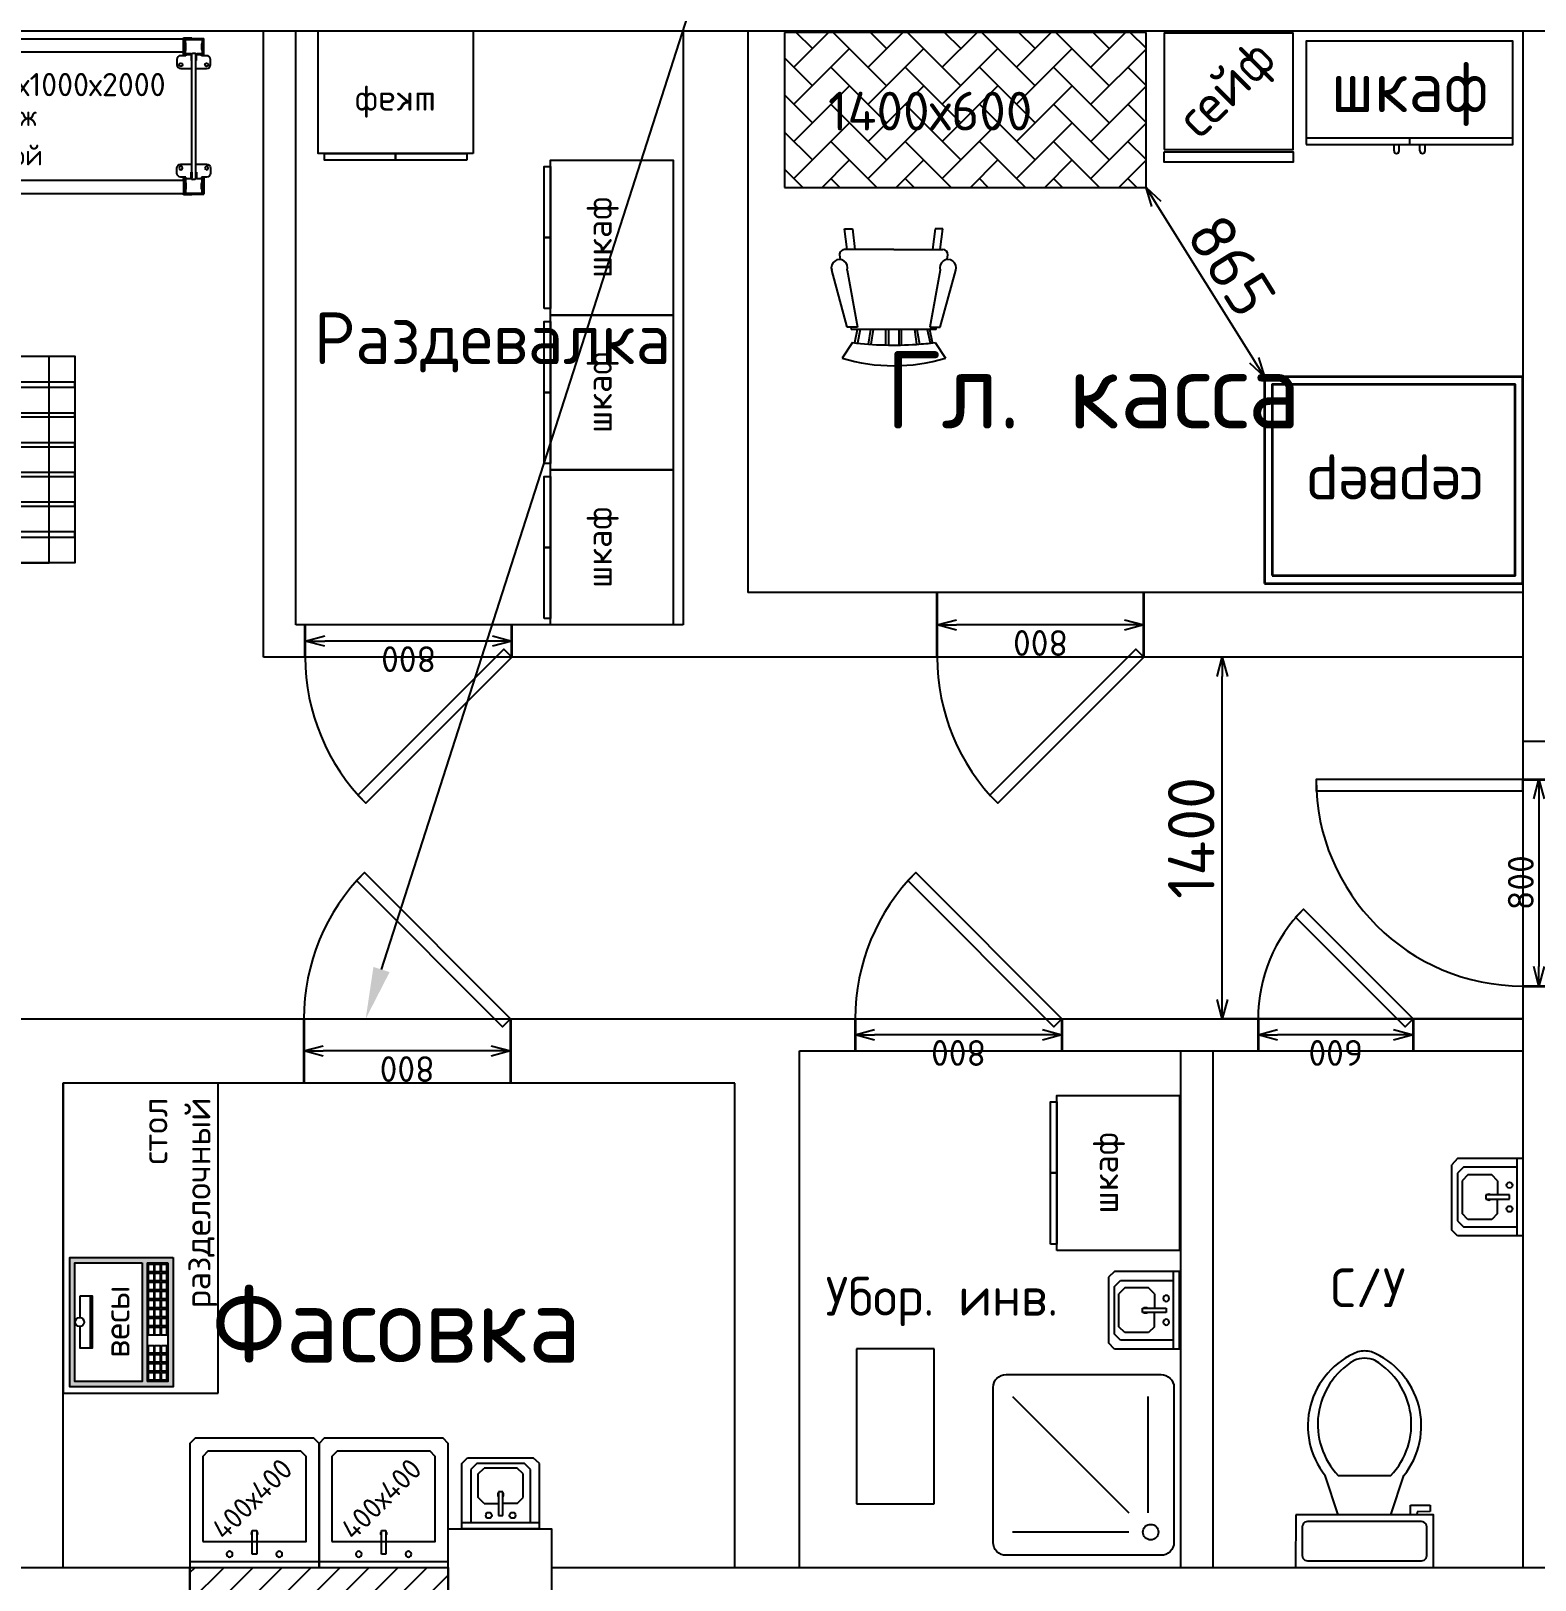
# Model space of a CAD drawing. Extents: x -150237 to 313168, y -187365 to 36962.
# Drawn here: x -38587 to -32764, y -150692 to -144693 of the extents above; entities that cross this region are included whole.
import ezdxf
from ezdxf import colors
from ezdxf.entities.mleader import LeaderData, LeaderLine
from ezdxf.enums import TextEntityAlignment as Align
from ezdxf.math import Vec2, Vec3

# ---------------------------------------------------------------- set-up
doc = ezdxf.new("R2010")
doc.units = 0
doc.header["$LTSCALE"] = 50
doc.header["$PDMODE"] = 34
doc.header["$PDSIZE"] = 20
doc.layers.get('0').update_dxf_attribs({"linetype": 'CONTINUOUS'})
doc.layers.get('Defpoints').update_dxf_attribs({"linetype": 'CONTINUOUS'})
for name, color, linetype in [('Colums', 25, 'CONTINUOUS'), ('Dim', 7, 'CONTINUOUS'), ('ST', 7, 'CONTINUOUS'), ('type', 7, 'CONTINUOUS'), ('Двери', 76, 'CONTINUOUS'), ('оборудование', 90, 'CONTINUOUS'), ('офисная мебель', 16, 'CONTINUOUS'), ('Сантехника', 7, 'CONTINUOUS'), ('товарные группы', 7, 'CONTINUOUS')]:
    doc.layers.add(name, color=color, linetype=linetype)
doc.layers.add('Видимый контур (ГОСТ)', color=7, linetype='CONTINUOUS', lineweight=50)
doc.layers.add('Стены', color=7, linetype='CONTINUOUS', lineweight=35)
doc.styles.get("Standard").update_dxf_attribs({"font": 'isocpeur.ttf'})
doc.dimstyles.get("Standard").update_dxf_attribs({"dimscale": 0, "dimtxt": 180, "dimasz": 75, "dimexe": 0, "dimexo": 0, "dimgap": 30, "dimtad": 1, "dimdec": 0, "dimdsep": 46, "dimtxsty": 'Standard', "dimblk1": 'OPEN30', "dimblk2": 'OPEN30', "dimsah": 1, "dimcen": 25, "dimadec": 0, "dimazin": 0, "dimtfac": 1, "dimtdec": 0, "dimtmove": 0, "dimatfit": 3, "dimldrblk": 'OPEN30', "dimfxl": 1, "dimtolj": 1, "dimtzin": 0, "dimarcsym": 0})

# ---------------------------------------------------------------- blocks, each defined once
blk = doc.blocks.new('М.м.')
at = {"layer": 'Сантехника', "color": 0}
for p, q in [((-252.1, 150), (-275, 128.3)), ((-275, 128.3), (-275, -125.5)), ((0, 150), (-252.1, 150)), ((-22.9, -150), (-22.9, 150)), ((0, -150), (0, 150)), ((-252.1, 92.3), (-229.2, 115.4)), ((-252.1, -92.3), (-252.1, 92.3)), ((-212, 86.5), (-234.9, 63.5)), ((-234.9, -63.5), (-234.9, 63.5)), ((-229.2, 115.4), (-22.9, 115.4)), ((-120.3, 86.5), (-212, 86.5)), ((-97.4, 63.5), (-120.3, 86.5)), ((-97.4, 63.5), (-97.4, 8.7)), ((-143.2, -8.7), (-143.2, 8.7)), ((-143.2, 8.7), (-51.6, 8.7)), ((-51.6, 8.7), (-51.6, -8.7)), ((-51.6, -8.7), (-143.2, -8.7)), ((-97.4, -63.5), (-97.4, -8.7)), ((-229.2, -115.4), (-252.1, -92.3)), ((-212, -86.5), (-234.9, -63.5)), ((-22.9, -115.4), (-229.2, -115.4)), ((-120.3, -86.5), (-212, -86.5)), ((-97.4, -63.5), (-120.3, -86.5)), ((-252.1, -150), (-275, -125.5)), ((0, -150), (-252.1, -150))]:
    blk.add_line(p, q, dxfattribs=at)
at = {"layer": 'Сантехника', "color": 0, "extrusion": (0, 0, -1)}
for centre, major_axis, start_param, end_param in [((-131.8, 0), (0, -11.3), 2.446855, 3.83633), ((-51.6, 46.1), (0, -11.5), 3.141593, 9.424778), ((-131.8, 0), (0, -11.3), -0.694738, 0.694738), ((-51.6, -46.1), (0, -11.5), 3.141593, 9.424778)]:
    blk.add_ellipse(centre, major_axis=major_axis, ratio=0.993205, start_param=start_param, end_param=end_param, dxfattribs=at)
blk = doc.blocks.new('*U16')
at = {"layer": 'Сантехника'}
for p, q in [((-9.54, 6.95), (-9.56, 9.95)), ((-9.56, 9.95), (-8.56, 9.95)), ((-9.54, 6.95), (-9.56, 9.95)), ((-9.56, 9.95), (-8.56, 9.95)), ((-9.54, 6.95), (-9.56, 9.95)), ((-9.56, 9.95), (-8.56, 9.95)), ((-8.56, 9.95), (-8.54, 7.95)), ((-8.56, 9.95), (-8.54, 7.95)), ((-8.56, 9.95), (-8.54, 7.95)), ((-8.54, 7.95), (-8.04, 7.95)), ((-8.54, 7.95), (-8.04, 7.95)), ((-8.54, 7.95), (-8.04, 7.95)), ((-8.02, 3.95), (-14.03, 5.92)), ((-8.04, 6.95), (-9.54, 6.95)), ((-8.04, 6.95), (-9.54, 6.95)), ((-8.04, 6.95), (-9.54, 6.95)), ((-13.98, -4.08), (-14.02, 3.92)), ((-7.98, -4.04), (-13.97, -6.08)), ((-7.98, -4.04), (-13.97, -6.08)), ((-7.98, -4.04), (-13.97, -6.08)), ((-5.95, -9.53), (-1.95, -9.51))]:
    blk.add_line(p, q, dxfattribs=at)
blk.add_lwpolyline([(-7.94, -10.54), (0.06, -10.5), (-0.06, 10.5), (-8.06, 10.45)], close=True, dxfattribs=at)
for points in [[(-2.05, 9.49), (-6.05, 9.47)], [(-7.05, 8.46), (-6.95, -8.54)], [(-0.95, -8.51), (-1.05, 8.49)]]:
    blk.add_lwpolyline(points, dxfattribs=at)
for centre, radius, start, end in [((-6.17, 8.59), 0.884, 82.1925, 188.4527), ((-1.92, 8.61), 0.884, 352.1925, 98.4527), ((-21.56, -3.64), 12.17, 51.7917, 158.2941), ((-21.79, -4.32), 11.33, 46.6903, 149.2694), ((-29, -0.16), 4, 165.1831, 195.4621), ((-27.88, -0.16), 4, 156.0544, 204.5908), ((-21.6, 3.4), 12.17, 202.351, 308.8533), ((-21.84, 4.08), 11.33, 211.3756, 313.9547), ((-6.08, -8.66), 0.884, 172.1925, 278.4527), ((-1.83, -8.64), 0.884, 262.1925, 8.4527)]:
    blk.add_arc(centre, radius, start, end, dxfattribs=at)
blk = doc.blocks.new('_OPEN30')
at = {"color": 0, "linetype": 'ByBlock'}
for p, q in [((-1, 0.268), (0, 0)), ((0, 0), (-1, -0.268)), ((0, 0), (-1, 0))]:
    blk.add_line(p, q, dxfattribs=at)
blk = doc.blocks.new('*D38')
at = {"layer": 'Defpoints', "color": 0, "transparency": 16777216}
for p in [(-800, -12.5), (-800, -62.5), (0, -62.5)]:
    blk.add_point(p, dxfattribs=at)
at = {"layer": 'Dim', "color": 0, "lineweight": -2, "transparency": 16777216}
for p, q in [((-800, -12.5), (-800, -62.5)), ((-75, -62.5), (-725, -62.5))]:
    blk.add_line(p, q, dxfattribs=at)
at = {"layer": 'Dim', "color": 0, "lineweight": -2, "transparency": 16777216, "xscale": 75, "yscale": 75, "zscale": 75, "rotation": 180}
blk.add_blockref('_OPEN30', (-800, -62.5), dxfattribs=at)
at = {"layer": 'Dim', "color": 0, "lineweight": -2, "transparency": 16777216, "xscale": 75, "yscale": 75, "zscale": 75}
blk.add_blockref('_OPEN30', (0, -62.5), dxfattribs=at)
at = {"layer": 'Dim', "color": 0, "transparency": 16777216, "insert": (-400, 7.5), "char_height": 100, "attachment_point": 5}
blk.add_mtext('\\A1;800', dxfattribs=at)
blk = doc.blocks.new('*U86')
at = {"layer": 'Сантехника'}
for p, q in [((-610, -525), (-610, -75)), ((-85, -75), (-535, -525)), ((-535, -600), (-85, -600))]:
    blk.add_line(p, q, dxfattribs=at)
blk.add_lwpolyline([(-700, -50, -0.414214), (-650, 0), (-50, 0, -0.414214), (0, -50), (0, -650, -0.414214), (-50, -700), (-650, -700, -0.414214), (-700, -650)], format="xyb", close=True, dxfattribs=at)
blk.add_circle((-610, -610), 30, dxfattribs=at)
blk = doc.blocks.new('*U55')
at = {"layer": 'оборудование', "color": 6}
blk.add_lwpolyline([(0, -475), (-600, -475), (-600, 0), (0, 0), (0, -475)], dxfattribs=at)
for points in [[(-300, -500), (-575, -500), (-575, -475), (-300, -475)], [(-25, -500), (-300, -500), (-300, -475), (-25, -475)]]:
    blk.add_lwpolyline(points, close=True, dxfattribs=at)
at = {"layer": 'оборудование', "color": 7, "insert": (-300, -275), "char_height": 100, "width": 395.074, "attachment_point": 5, "rotation": 180}
blk.add_mtext('шкаф', dxfattribs=at)
blk = doc.blocks.new('*U25')
at = {"layer": 'оборудование'}
h = blk.add_hatch(color=101, dxfattribs=at)
h.set_gradient(color1=(143, 255, 171), color2=(138, 255, 167), tint=1)
h.paths.add_polyline_path([(20, 280), (480, 280), (480, 20), (20, 20)], flags=16)
h.paths.add_polyline_path([(0, 400), (500, 400), (500, 0), (0, 0)])
h.paths.add_polyline_path([(20, 300), (480, 300), (480, 380), (20, 380)], flags=16)
at = {"layer": 'оборудование', "color": 7}
for p, q in [((20, 300), (480, 300)), ((150, 83.5), (350, 83.5)), ((150, 78.5), (350, 78.5))]:
    blk.add_line(p, q, dxfattribs=at)
for points in [[(0, 400), (500, 400), (500, 0), (0, 0), (0, 400)], [(20, 380), (480, 380), (480, 300)], [(20, 300), (20, 380)], [(25, 355), (25, 375), (55, 375), (55, 355), (25, 355)], [(60, 355), (60, 375), (90, 375), (90, 355), (60, 355)], [(95, 355), (95, 375), (125, 375), (125, 355), (95, 355)], [(130, 355), (130, 375), (160, 375), (160, 355), (130, 355)], [(165, 355), (165, 375), (195, 375), (195, 355), (165, 355)], [(200, 355), (200, 375), (230, 375), (230, 355), (200, 355)], [(235, 355), (235, 375), (265, 375), (265, 355), (235, 355)], [(270, 355), (270, 375), (300, 375), (300, 355), (270, 355)], [(340, 355), (340, 375), (370, 375), (370, 355), (340, 355)], [(375, 355), (375, 375), (405, 375), (405, 355), (375, 355)], [(410, 355), (410, 375), (440, 375), (440, 355), (410, 355)], [(445, 355), (445, 375), (475, 375), (475, 355), (445, 355)], [(25, 330), (25, 350), (55, 350), (55, 330), (25, 330)], [(25, 305), (25, 325), (55, 325), (55, 305), (25, 305)], [(60, 330), (60, 350), (90, 350), (90, 330), (60, 330)], [(60, 305), (60, 325), (90, 325), (90, 305), (60, 305)], [(95, 330), (95, 350), (125, 350), (125, 330), (95, 330)], [(95, 305), (95, 325), (125, 325), (125, 305), (95, 305)], [(130, 330), (130, 350), (160, 350), (160, 330), (130, 330)], [(130, 305), (130, 325), (160, 325), (160, 305), (130, 305)], [(165, 330), (165, 350), (195, 350), (195, 330), (165, 330)], [(165, 305), (165, 325), (195, 325), (195, 305), (165, 305)], [(200, 330), (200, 350), (230, 350), (230, 330), (200, 330)], [(200, 305), (200, 325), (230, 325), (230, 305), (200, 305)], [(235, 330), (235, 350), (265, 350), (265, 330), (235, 330)], [(235, 305), (235, 325), (265, 325), (265, 305), (235, 305)], [(270, 330), (270, 350), (300, 350), (300, 330), (270, 330)], [(270, 305), (270, 325), (300, 325), (300, 305), (270, 305)], [(340, 330), (340, 350), (370, 350), (370, 330), (340, 330)], [(340, 305), (340, 325), (370, 325), (370, 305), (340, 305)], [(375, 330), (375, 350), (405, 350), (405, 330), (375, 330)], [(375, 305), (375, 325), (405, 325), (405, 305), (375, 305)], [(410, 330), (410, 350), (440, 350), (440, 330), (410, 330)], [(410, 305), (410, 325), (440, 325), (440, 305), (410, 305)], [(445, 330), (445, 350), (475, 350), (475, 330), (445, 330)], [(445, 305), (445, 325), (475, 325), (475, 305), (445, 305)], [(267.5, 38.5), (350, 38.5), (350, 88.5), (150, 88.5), (150, 38.5)], [(150, 38.5), (232.5, 38.5)]]:
    blk.add_lwpolyline(points, dxfattribs=at)
at = {"layer": 'оборудование'}
blk.add_lwpolyline([(20, 280), (480, 280), (480, 20), (20, 20)], close=True, dxfattribs=at)
at = {"layer": 'оборудование', "color": 7}
blk.add_lwpolyline([(20, 280), (480, 280), (480, 20), (20, 20)], close=True, dxfattribs=at)
blk.add_circle((250, 38.5), 17.5, dxfattribs=at)
at = {"layer": 'type', "insert": (248.1, 181.3), "char_height": 100, "width": 395.074, "attachment_point": 5, "rotation": 180}
blk.add_mtext('весы', dxfattribs=at)
blk = doc.blocks.new('*U26')
at = {"layer": 'оборудование', "color": 6}
blk.add_lwpolyline([(600, 0), (600, 1200), (0, 1200), (0, 0), (600, 0)], dxfattribs=at)
at = {"layer": 'Стены', "rotation": 270}
blk.add_blockref('*U25', (25, 525), dxfattribs=at)
at = {"layer": 'оборудование', "color": 7, "insert": (450, 1144.7), "char_height": 100, "width": 1189.333, "attachment_point": 6, "rotation": 90}
blk.add_mtext('стол\\Pразделочный', dxfattribs=at)
blk = doc.blocks.new('*U88')
for points in [[(0, 0), (500, 0), (500, 480), (480, 500), (20, 500), (0, 480)], [(50, 100), (450, 100), (450, 430), (430, 450), (70, 450), (50, 430)]]:
    blk.add_lwpolyline(points, close=True)
at = {"layer": 'Сантехника', "color": 0}
for p, q in [((428.3, 500), (74.5, 500)), ((241.3, 143.2), (258.7, 143.2)), ((241.3, 51.6), (241.3, 143.2)), ((258.7, 143.2), (258.7, 51.6)), ((0, 22.9), (500, 22.9)), ((50, 0), (450, 0)), ((258.7, 51.6), (241.3, 51.6))]:
    blk.add_line(p, q, dxfattribs=at)
at = {"layer": 'Сантехника', "color": 0, "extrusion": (0, 0, -1)}
for centre, major_axis, start_param, end_param in [((250, 131.8), (11.3, 0), 2.446855, 3.83633), ((250, 131.8), (11.3, 0), -0.694738, 0.694738), ((153.9, 51.6), (-11.5, 0), 3.141593, 9.424778), ((346.1, 51.6), (-11.5, 0), 3.141593, 9.424778)]:
    blk.add_ellipse(centre, major_axis=major_axis, ratio=0.993205, start_param=start_param, end_param=end_param, dxfattribs=at)
at = {"layer": 'оборудование', "color": 7, "insert": (240.4, 265.4), "char_height": 80, "width": 559.471, "attachment_point": 5, "rotation": 45}
blk.add_mtext('400х400', dxfattribs=at)
blk = doc.blocks.new('*U89')
for points in [[(0, 0), (500, 0), (500, 480), (480, 500), (20, 500), (0, 480)], [(50, 100), (450, 100), (450, 430), (430, 450), (70, 450), (50, 430)]]:
    blk.add_lwpolyline(points, close=True)
at = {"layer": 'Сантехника', "color": 0}
for p, q in [((428.3, 500), (74.5, 500)), ((241.3, 143.2), (258.7, 143.2)), ((241.3, 51.6), (241.3, 143.2)), ((258.7, 143.2), (258.7, 51.6)), ((0, 22.9), (500, 22.9)), ((50, 0), (450, 0)), ((258.7, 51.6), (241.3, 51.6))]:
    blk.add_line(p, q, dxfattribs=at)
at = {"layer": 'Сантехника', "color": 0, "extrusion": (0, 0, -1)}
for centre, major_axis, start_param, end_param in [((250, 131.8), (11.3, 0), 2.446855, 3.83633), ((250, 131.8), (11.3, 0), -0.694738, 0.694738), ((153.9, 51.6), (-11.5, 0), 3.141593, 9.424778), ((346.1, 51.6), (-11.5, 0), 3.141593, 9.424778)]:
    blk.add_ellipse(centre, major_axis=major_axis, ratio=0.993205, start_param=start_param, end_param=end_param, dxfattribs=at)
at = {"layer": 'оборудование', "color": 7, "insert": (240.4, 265.4), "char_height": 80, "width": 559.471, "attachment_point": 5, "rotation": 45}
blk.add_mtext('400х400', dxfattribs=at)
blk = doc.blocks.new('*U36')
at = {"layer": 'оборудование', "color": 7}
for points in [[(450, 0), (450, 500), (0, 500), (0, 0)], [(460, 0), (460, 500), (500, 500), (500, 0)]]:
    blk.add_lwpolyline(points, close=True, dxfattribs=at)
at = {"layer": 'type', "width": 0.96875}
blk.add_text('сейф', height=150, rotation=135, dxfattribs=at).set_placement((225, 250), align=Align.MIDDLE)
blk = doc.blocks.new('*U91')
at = {"layer": 'Стены', "color": 6}
for points in [[(1000, 800), (0, 800), (0, 0), (1000, 0)], [(970, 770), (30, 770), (30, 30), (970, 30)]]:
    blk.add_lwpolyline(points, close=True, dxfattribs=at)
at = {"layer": 'товарные группы', "width": 0.96875}
blk.add_text('сервер', height=180, dxfattribs=at).set_placement((494.1, 348.4), align=Align.CENTER)
blk = doc.blocks.new('Chair - Rocking')
at = {"linetype": 'Continuous'}
for p, q in [((-8, -4.5), (-10, -1.5)), ((8, -4.5), (10, -1.5)), ((-7.5, -4.5), (-7, -7)), ((-6.5, -7), (-7.02225, -4.43)), ((-4.5, -7), (-4.96674, -4.19951)), ((-4, -7), (-4.40532, -4.16272)), ((-1.5, -4.05012), (-1.5, -7)), ((-1, -7), (-1, -4.05012)), ((1, -7), (1, -4.04655)), ((1.5, -4.05012), (1.5, -7)), ((4, -7), (4.40187, -4.18694)), ((4.5, -7), (4.96761, -4.19437)), ((6.5, -7), (7, -4.4057)), ((7.5, -4.5), (7, -7)), ((-9, -7.5), (-12, -18.49999)), ((-7, -7.5), (-9, -7.5)), ((-9, -18.49999), (-7, -7.5)), ((-8.23428, -6.99939), (-8.3093, -7.47958)), ((-8.23041, -7), (8.23915, -7)), ((7, -7.5), (9, -7.5)), ((9, -18.49999), (7, -7.5)), ((8.31071, -7.48854), (8.23449, -7.00073)), ((9, -7.5), (12, -18.49999)), ((-10.36644, -20.64523), (-10.5, -21.49999)), ((10.5, -21.49999), (10.3575, -20.58798)), ((-9, -22.49999), (-9.5, -26.49999)), ((0, -22.49999), (-9.5, -22.49999)), ((-8, -26.49999), (-7.5, -22.49999)), ((0, -22.49999), (9.5, -22.49999)), ((8, -26.49999), (7.5, -22.49999)), ((9, -22.49999), (9.5, -26.49999)), ((-9.5, -26.49999), (-8, -26.49999)), ((9.5, -26.49999), (8, -26.49999))]:
    blk.add_line(p, q, dxfattribs=at)
for centre, radius, start, end in [((0, -34.08333), 34.08333, 72.93847, 107.0615), ((0, -68.25004), 64.25, 93.92211, 97.15267), ((0, -68.25004), 64.25, 82.84733, 93.92211), ((-10.5, -18.99999), 1.58114, 161.5651, 18.43495), ((10.5, -18.99999), 1.58114, 161.5651, 18.43495), ((-9.5, -21.49999), 1, 180, 270), ((9.5, -21.49999), 1, 270, 0)]:
    blk.add_arc(centre, radius, start, end, dxfattribs=at)
blk = doc.blocks.new('*U57')
at = {"layer": 'офисная мебель'}
h = blk.add_hatch(dxfattribs=at)
h.set_pattern_fill('AR-HBONE', color=256, angle=90, style=0)
h.paths.add_polyline_path([(0, 0), (600, 0), (600, 1400), (0, 1400)])
h.paths.add_polyline_path([(192.1, 131.2), (192.1, 1001.2), (417.1, 1001.2), (417.1, 131.2)], flags=24)
for p, q in [((600, 1400), (0, 1400)), ((0, 1400), (0, 0)), ((600, 0), (600, 1400)), ((0, 0), (600, 0))]:
    blk.add_line(p, q, dxfattribs=at)
at = {"layer": 'офисная мебель', "xscale": 20, "yscale": 20, "zscale": 20, "rotation": 270}
blk.add_blockref('Chair - Rocking', (1290.8, 423.2), dxfattribs=at)
at = {"layer": 'type', "insert": (229.6, 168.7), "char_height": 150, "width": 611.999, "attachment_point": 1, "rotation": 90}
blk.add_mtext('1400х600', dxfattribs=at)
blk = doc.blocks.new('Шкаф офисный')
at = {"layer": 'офисная мебель'}
for p, q in [((0, -375), (800, -375)), ((340, -425), (340, -400)), ((360, -425), (360, -400)), ((400, -375), (400, -400)), ((440, -425), (440, -400)), ((460, -425), (460, -400))]:
    blk.add_line(p, q, dxfattribs=at)
blk.add_lwpolyline([(0, -400), (800, -400), (800, 0), (0, 0)], close=True, dxfattribs=at)
for centre in [(350, -425), (450, -425)]:
    blk.add_arc(centre, 10, 180, 0, dxfattribs=at)
at = {"layer": 'type', "width": 0.96875}
blk.add_text('шкаф', height=200, dxfattribs=at).set_placement((400, -275), align=Align.CENTER)
blk = doc.blocks.new('*D400')
at = {"color": 0, "lineweight": -2, "transparency": 16777216}
blk.add_line((-34230.2, -145362.5), (-33851.4, -145968.9), dxfattribs=at)
at = {"layer": 'Defpoints', "color": 0, "transparency": 16777216}
for p in [(-34269.9, -145298.9), (-33811.6, -146032.5), (-33811.6, -146032.5)]:
    blk.add_point(p, dxfattribs=at)
at = {"color": 0, "lineweight": -2, "transparency": 16777216, "xscale": 75, "yscale": 75, "zscale": 75}
for p, rotation in [((-34269.9, -145298.9), 121.9912125926089), ((-33811.6, -146032.5), 301.9912125926089)]:
    blk.add_blockref('_OPEN30', p, dxfattribs=dict(at, rotation=rotation))
at = {"color": 0, "transparency": 16777216, "insert": (-33939, -145602.1), "char_height": 180, "attachment_point": 5, "rotation": 301.99121}
blk.add_mtext('\\A1;865', dxfattribs=at)
blk = doc.blocks.new('*D401')
at = {"color": 0, "lineweight": -2, "transparency": 16777216}
for p, q in [((-32811.6, -147118.2), (-33975, -147118.2)), ((-33975, -148443.2), (-33975, -147193.2)), ((-32811.6, -148518.2), (-33975, -148518.2))]:
    blk.add_line(p, q, dxfattribs=at)
at = {"layer": 'Defpoints', "color": 0, "transparency": 16777216}
for p in [(-33975, -147118.2), (-32811.6, -147118.2), (-32811.6, -148518.2)]:
    blk.add_point(p, dxfattribs=at)
at = {"color": 0, "lineweight": -2, "transparency": 16777216, "xscale": 75, "yscale": 75, "zscale": 75}
for p, rotation in [((-33975, -147118.2), 90), ((-33975, -148518.2), 270)]:
    blk.add_blockref('_OPEN30', p, dxfattribs=dict(at, rotation=rotation))
at = {"color": 0, "transparency": 16777216, "insert": (-34095, -147818.2), "char_height": 180, "attachment_point": 5, "rotation": 90}
blk.add_mtext('\\A1;1400', dxfattribs=at)
blk = doc.blocks.new('*U54')
at = {"layer": 'оборудование', "color": 6}
blk.add_lwpolyline([(475, 0), (475, -600), (0, -600), (0, 0), (475, 0)], dxfattribs=at)
for points in [[(500, -25), (500, -300), (475, -300), (475, -25)], [(500, -300), (500, -575), (475, -575), (475, -300)]]:
    blk.add_lwpolyline(points, close=True, dxfattribs=at)
at = {"layer": 'оборудование', "color": 7, "insert": (275, -300), "char_height": 100, "width": 395.074, "attachment_point": 5, "rotation": 270}
blk.add_mtext('шкаф', dxfattribs=at)
blk = doc.blocks.new('*U56')
at = {"layer": 'оборудование', "color": 6}
blk.add_lwpolyline([(-475, 0), (-475, 600), (0, 600), (0, 0), (-475, 0)], dxfattribs=at)
for points in [[(-500, 300), (-500, 575), (-475, 575), (-475, 300)], [(-500, 25), (-500, 300), (-475, 300), (-475, 25)]]:
    blk.add_lwpolyline(points, close=True, dxfattribs=at)
at = {"layer": 'оборудование', "color": 7, "insert": (-275, 300), "char_height": 100, "width": 395.074, "attachment_point": 5, "rotation": 90}
blk.add_mtext('шкаф', dxfattribs=at)
blk = doc.blocks.new('Стойка 70 + подпятник (вид сверху)')
at = {"layer": 'Видимый контур (ГОСТ)', "color": 5, "lineweight": -3}
for p, q in [((-39, 1), (39, 1)), ((-39, -61), (-39, 1)), ((-36, -61), (-36, 1)), ((30, 0), (-30, 0)), ((36, -61), (36, 1)), ((39, -61), (39, 1)), ((-35, -5), (-35, -14.9)), ((-35, -45.1), (-35, -55)), ((-33, -20), (-33, -40)), ((-32.5, -14.9), (-32.5, -5)), ((-32.5, -55), (-32.5, -45.1)), ((-30.5, -40), (-30.5, -20)), ((-30, -2.5), (30, -2.5)), ((-13, -57.5), (-30, -57.5)), ((-8, -58.4), (-8, -58.9)), ((5, -56), (-5, -56)), ((30, -57.5), (13, -57.5)), ((30.5, -20), (30.5, -40)), ((32.5, -5), (32.5, -14.9)), ((32.5, -45.1), (32.5, -55)), ((33, -40), (33, -20)), ((35, -14.9), (35, -5)), ((35, -55), (35, -45.1)), ((-65, -80), (-65, -100)), ((-30.5, -65), (-50, -65)), ((-50, -115), (-8, -115)), ((-30.5, -61), (-39, -61)), ((-30.5, -61), (-30.5, -65)), ((-30, -60), (-13, -60)), ((-10.5, -62.5), (-10.5, -83.5)), ((-10.5, -83.5), (-8, -83.5)), ((-8, -83.5), (-8, -62.5)), ((8, -62.5), (8, -83.5)), ((8, -83.5), (10.5, -83.5)), ((8, -115), (50, -115)), ((10.5, -83.5), (10.5, -62.5)), ((13, -60), (30, -60)), ((39, -61), (30.5, -61)), ((30.5, -65), (30.5, -61)), ((50, -65), (30.5, -65)), ((65, -100), (65, -80))]:
    blk.add_line(p, q, dxfattribs=at)
for centre in [(-50, -100), (50, -100)]:
    blk.add_circle(centre, 6.5, dxfattribs=at)
for centre, radius, start, end in [((-30, -5), 5, 90, 180), ((30, -5), 5, 0, 90), ((-30, -14.9), 5, 180, 222.83343), ((-30, -45.1), 5, 137.16657, 180), ((-30, -55), 5, 180, 270), ((-35.5, -20), 2.5, 0, 42.83343), ((-35.5, -40), 2.5, 317.16657, 0), ((-30, -5), 2.5, 90, 180), ((-30, -14.9), 2.5, 180, 222.83343), ((-30, -45.1), 2.5, 137.16657, 180), ((-30, -55), 2.5, 180, 270), ((-35.5, -20), 5, 0, 42.83343), ((-35.5, -40), 5, 317.16657, 0), ((-13, -62.5), 5, 0, 90), ((13, -62.5), 5, 90, 180), ((30, -5), 2.5, 0, 90), ((30, -55), 2.5, 270, 0), ((30, -55), 5, 270, 0), ((35.5, -20), 5, 137.16657, 180), ((35.5, -40), 5, 180, 222.83343), ((30, -14.9), 2.5, 317.16657, 0), ((30, -45.1), 2.5, 0, 42.83343), ((35.5, -20), 2.5, 137.16657, 180), ((35.5, -40), 2.5, 180, 222.83343), ((30, -14.9), 5, 317.16657, 0), ((30, -45.1), 5, 0, 42.83343), ((-50, -80), 15, 90, 180), ((-50, -100), 15, 180, 270), ((-13, -62.5), 2.5, 0, 90), ((13, -62.5), 2.5, 90, 180), ((50, -80), 15, 0, 90), ((50, -100), 15, 270, 0)]:
    blk.add_arc(centre, radius, start, end, dxfattribs=at)
at = {"layer": 'Видимый контур (ГОСТ)', "color": 5, "lineweight": -3, "extrusion": (0, 0, -1)}
blk.add_ellipse((-5, -58.4), major_axis=(3, 0), ratio=0.79499, start_param=3.141593, end_param=4.712389, dxfattribs=at)
at = {"layer": 'Видимый контур (ГОСТ)', "color": 5, "lineweight": -3}
blk.add_ellipse((5, -58.4), major_axis=(-3, 0), ratio=0.79499, start_param=3.141593, end_param=4.712389, dxfattribs=at)
blk = doc.blocks.new('Рама 70х600 (вид сверху)')
at = {"color": 5}
for p, q in [((-8, 58.4), (-8, 541.6)), ((8, 58.4), (8, 541.6))]:
    blk.add_line(p, q, dxfattribs=at)
blk.add_blockref('Стойка 70 + подпятник (вид сверху)', (0, 600))
at = {"xscale": -1, "rotation": 180}
blk.add_blockref('Стойка 70 + подпятник (вид сверху)', (0, 0), dxfattribs=at)
blk = doc.blocks.new('*U75')
at = {"color": 5}
for p, q in [((8, 3), (39, 3)), ((8, -1), (8, 3)), ((39, 3), (39, -3)), ((1039, -3), (1039, 3)), ((1039, 3), (1070, 3)), ((1070, 3), (1070, -1)), ((35, -1), (8, -1)), ((35, -28.5), (35, -1)), ((35, -28.5), (35, -1)), ((35, -60), (35, -1)), ((39, -1), (1039, -1)), ((39, -53), (39, -3)), ((1039, -52), (39, -52)), ((39, -53), (39, -60)), ((1039, -53), (1039, -3)), ((1039, -60), (1039, -53)), ((1070, -1), (1043, -1)), ((1043, -1), (1043, -60)), ((1043, -28.5), (1043, -1)), ((39, -60), (35, -60)), ((1043, -60), (1039, -60)), ((35, -601), (35, -542)), ((35, -542), (39, -542)), ((35, -573.5), (35, -601)), ((39, -542), (39, -549)), ((39, -548), (1039, -548)), ((39, -549), (39, -599)), ((39, -599), (39, -605)), ((1039, -549), (1039, -542)), ((1039, -542), (1043, -542)), ((1039, -549), (1039, -599)), ((1039, -605), (1039, -599)), ((1043, -542), (1043, -601)), ((1043, -573.5), (1043, -601)), ((1043, -573.5), (1043, -601)), ((8, -605), (8, -601)), ((8, -601), (35, -601)), ((39, -605), (8, -605)), ((1039, -601), (39, -601)), ((1070, -605), (1039, -605)), ((1043, -601), (1070, -601)), ((1070, -601), (1070, -605))]:
    blk.add_line(p, q, dxfattribs=at)
at = {"color": 3}
for p, q in [((1039, -53), (1039, -3)), ((1070, -1), (1043, -1)), ((1043, -1), (1043, -60)), ((1043, -28.5), (1043, -1)), ((35, -601), (35, -542)), ((35, -573.5), (35, -601)), ((39, -549), (39, -599)), ((8, -601), (35, -601))]:
    blk.add_line(p, q, dxfattribs=at)
for p in [(0, -601), (1078, -601)]:
    blk.add_blockref('Рама 70х600 (вид сверху)', p)
at = {"color": 5, "insert": (203.8, -132.9), "char_height": 90, "width": 521.971, "attachment_point": 1}
blk.add_mtext('600х1000х2000', dxfattribs=at)
at = {"layer": 'оборудование', "color": 6, "width": 0.96875}
for s, p in [('стеллаж', (279.6, -338.6)), ('грузовой', (285.2, -491.1))]:
    blk.add_text(s, height=80, rotation=0.07495, dxfattribs=at).set_placement(p, align=Align.CENTER)
blk = doc.blocks.new('паллет')
at = {"layer": 'оборудование', "color": 30}
blk.add_lwpolyline([(0, -800), (0, 0), (1200, 0), (1200, -800), (0, -800), (0, -700), (1200, -700), (1200, -680), (0, -680), (0, -580), (1200, -580), (1200, -565), (0, -565), (0, -465), (1200, -465), (1200, -450), (0, -450), (0, -350), (1200, -350), (1200, -335), (0, -335), (0, -235), (1200, -235), (1200, -220), (0, -220), (0, -120), (1200, -120), (1200, -100), (0, -100), (0, 0), (100, 0), (100, -800), (550, -800), (550, 0), (650, 0), (650, -800), (1100, -800), (1100, 0)], dxfattribs=at)
blk = doc.blocks.new('*D97')
at = {"layer": 'Defpoints', "color": 0, "transparency": 16777216}
for p in [(800, -75), (0, -125), (800, -125)]:
    blk.add_point(p, dxfattribs=at)
at = {"layer": 'Dim', "color": 0, "lineweight": -2, "transparency": 16777216}
for p, q in [((800, -75), (800, -125)), ((75, -125), (725, -125))]:
    blk.add_line(p, q, dxfattribs=at)
at = {"layer": 'Dim', "color": 0, "lineweight": -2, "transparency": 16777216, "xscale": 75, "yscale": 75, "zscale": 75, "rotation": 180}
blk.add_blockref('_OPEN30', (0, -125), dxfattribs=at)
at = {"layer": 'Dim', "color": 0, "lineweight": -2, "transparency": 16777216, "xscale": 75, "yscale": 75, "zscale": 75}
blk.add_blockref('_OPEN30', (800, -125), dxfattribs=at)
at = {"layer": 'Dim', "color": 0, "transparency": 16777216, "insert": (400, -55), "char_height": 100, "attachment_point": 5}
blk.add_mtext('\\A1;800', dxfattribs=at)
blk = doc.blocks.new('*D99')
at = {"layer": 'Defpoints', "color": 0, "transparency": 16777216}
for p in [(800, -12.5), (0, -62.5), (800, -62.5)]:
    blk.add_point(p, dxfattribs=at)
at = {"layer": 'Dim', "color": 0, "lineweight": -2, "transparency": 16777216}
for p, q in [((800, -12.5), (800, -62.5)), ((75, -62.5), (725, -62.5))]:
    blk.add_line(p, q, dxfattribs=at)
at = {"layer": 'Dim', "color": 0, "lineweight": -2, "transparency": 16777216, "xscale": 75, "yscale": 75, "zscale": 75, "rotation": 180}
blk.add_blockref('_OPEN30', (0, -62.5), dxfattribs=at)
at = {"layer": 'Dim', "color": 0, "lineweight": -2, "transparency": 16777216, "xscale": 75, "yscale": 75, "zscale": 75}
blk.add_blockref('_OPEN30', (800, -62.5), dxfattribs=at)
at = {"layer": 'Dim', "color": 0, "transparency": 16777216, "insert": (400, 7.5), "char_height": 100, "attachment_point": 5}
blk.add_mtext('\\A1;800', dxfattribs=at)
blk = doc.blocks.new('*D101')
at = {"layer": 'Defpoints', "color": 0, "transparency": 16777216}
for p in [(0, 62.5), (800, 62.5), (800, 12.5)]:
    blk.add_point(p, dxfattribs=at)
at = {"layer": 'Dim', "color": 0, "lineweight": -2, "transparency": 16777216}
for p, q in [((75, 62.5), (725, 62.5)), ((800, 12.5), (800, 62.5))]:
    blk.add_line(p, q, dxfattribs=at)
at = {"layer": 'Dim', "color": 0, "lineweight": -2, "transparency": 16777216, "xscale": 75, "yscale": 75, "zscale": 75, "rotation": 180}
blk.add_blockref('_OPEN30', (0, 62.5), dxfattribs=at)
at = {"layer": 'Dim', "color": 0, "lineweight": -2, "transparency": 16777216, "xscale": 75, "yscale": 75, "zscale": 75}
blk.add_blockref('_OPEN30', (800, 62.5), dxfattribs=at)
at = {"layer": 'Dim', "color": 0, "transparency": 16777216, "insert": (400, 132.5), "char_height": 100, "attachment_point": 5}
blk.add_mtext('\\A1;800', dxfattribs=at)
blk = doc.blocks.new('*D103')
at = {"layer": 'Defpoints', "color": 0, "transparency": 16777216}
for p in [(0, 125), (800, 125), (800, 75)]:
    blk.add_point(p, dxfattribs=at)
at = {"layer": 'Dim', "color": 0, "lineweight": -2, "transparency": 16777216}
for p, q in [((75, 125), (725, 125)), ((800, 75), (800, 125))]:
    blk.add_line(p, q, dxfattribs=at)
at = {"layer": 'Dim', "color": 0, "lineweight": -2, "transparency": 16777216, "xscale": 75, "yscale": 75, "zscale": 75, "rotation": 180}
blk.add_blockref('_OPEN30', (0, 125), dxfattribs=at)
at = {"layer": 'Dim', "color": 0, "lineweight": -2, "transparency": 16777216, "xscale": 75, "yscale": 75, "zscale": 75}
blk.add_blockref('_OPEN30', (800, 125), dxfattribs=at)
at = {"layer": 'Dim', "color": 0, "transparency": 16777216, "insert": (400, 195), "char_height": 100, "attachment_point": 5}
blk.add_mtext('\\A1;800', dxfattribs=at)
blk = doc.blocks.new('*D112')
at = {"layer": 'Defpoints', "color": 0, "transparency": 16777216}
for p in [(0, 62.5), (600, 62.5), (600, 12.5)]:
    blk.add_point(p, dxfattribs=at)
at = {"layer": 'Dim', "color": 0, "lineweight": -2, "transparency": 16777216}
for p, q in [((75, 62.5), (525, 62.5)), ((600, 12.5), (600, 62.5))]:
    blk.add_line(p, q, dxfattribs=at)
at = {"layer": 'Dim', "color": 0, "lineweight": -2, "transparency": 16777216, "xscale": 75, "yscale": 75, "zscale": 75, "rotation": 180}
blk.add_blockref('_OPEN30', (0, 62.5), dxfattribs=at)
at = {"layer": 'Dim', "color": 0, "lineweight": -2, "transparency": 16777216, "xscale": 75, "yscale": 75, "zscale": 75}
blk.add_blockref('_OPEN30', (600, 62.5), dxfattribs=at)
at = {"layer": 'Dim', "color": 0, "transparency": 16777216, "insert": (300, 132.5), "char_height": 100, "attachment_point": 5}
blk.add_mtext('\\A1;600', dxfattribs=at)
blk = doc.blocks.new('*U37')
at = {"layer": 'Двери'}
blk.add_lwpolyline([(0, 0), (0, 800), (-43.75, 800), (-43.75, 0)], close=True, dxfattribs=at)
blk.add_arc((0, 0), 800, 90, 180, dxfattribs=at)
at = {"layer": 'Стены'}
for p, q in [((-800, 0), (-800, -125)), ((0, 0), (0, -125))]:
    blk.add_line(p, q, dxfattribs=at)
at = {"layer": 'Dim'}
dim = blk.add_linear_dim(base=(-800, -62.5), p1=(0, -62.5), p2=(-800, -12.5), angle=180, dimstyle='Standard', override={"dimscale": 1, "dimtxt": 100, "dimgap": 20, "dimarcsym": 2}, dxfattribs=at)
dim.commit()
dim.dimension.update_dxf_attribs({"geometry": '*D38', "text_midpoint": (-400, 7.5)})
blk = doc.blocks.new('*U96')
at = {"layer": 'Двери'}
blk.add_lwpolyline([(0, 0), (565.7, 565.7), (596.6, 534.7), (30.9, -30.9)], close=True, dxfattribs=at)
blk.add_arc((0, 0), 800, 0, 45, dxfattribs=at)
at = {"layer": 'Стены'}
for p, q in [((0, 0), (0, -250)), ((800, 0), (800, -250))]:
    blk.add_line(p, q, dxfattribs=at)
at = {"layer": 'Dim'}
dim = blk.add_linear_dim(base=(800, -125), p1=(0, -125), p2=(800, -75), dimstyle='Standard', override={"dimscale": 1, "dimtxt": 100, "dimgap": 20, "dimarcsym": 2}, dxfattribs=at)
dim.commit()
dim.dimension.update_dxf_attribs({"geometry": '*D97', "text_midpoint": (400, -55)})
blk = doc.blocks.new('*U98')
at = {"layer": 'Двери'}
blk.add_lwpolyline([(0, 0), (565.7, 565.7), (596.6, 534.7), (30.9, -30.9)], close=True, dxfattribs=at)
blk.add_arc((0, 0), 800, 0, 45, dxfattribs=at)
at = {"layer": 'Стены'}
for p, q in [((0, 0), (0, -125)), ((800, 0), (800, -125))]:
    blk.add_line(p, q, dxfattribs=at)
at = {"layer": 'Dim'}
dim = blk.add_linear_dim(base=(800, -62.5), p1=(0, -62.5), p2=(800, -12.5), dimstyle='Standard', override={"dimscale": 1, "dimtxt": 100, "dimgap": 20, "dimarcsym": 2}, dxfattribs=at)
dim.commit()
dim.dimension.update_dxf_attribs({"geometry": '*D99', "text_midpoint": (400, 7.5)})
blk = doc.blocks.new('*U100')
at = {"layer": 'Двери'}
blk.add_lwpolyline([(0, 0), (565.7, -565.7), (596.6, -534.7), (30.9, 30.9)], close=True, dxfattribs=at)
blk.add_arc((0, 0), 800, 315, 0, dxfattribs=at)
at = {"layer": 'Стены'}
for p, q in [((0, 0), (0, 125)), ((800, 0), (800, 125))]:
    blk.add_line(p, q, dxfattribs=at)
at = {"layer": 'Dim'}
dim = blk.add_linear_dim(base=(800, 62.5), p1=(0, 62.5), p2=(800, 12.5), dimstyle='Standard', override={"dimscale": 1, "dimtxt": 100, "dimgap": 20, "dimarcsym": 2}, dxfattribs=at)
dim.commit()
dim.dimension.update_dxf_attribs({"geometry": '*D101', "text_midpoint": (400, 132.5)})
blk = doc.blocks.new('*U102')
at = {"layer": 'Двери'}
blk.add_lwpolyline([(0, 0), (565.7, -565.7), (596.6, -534.7), (30.9, 30.9)], close=True, dxfattribs=at)
blk.add_arc((0, 0), 800, 315, 0, dxfattribs=at)
at = {"layer": 'Стены'}
for p, q in [((0, 0), (0, 250)), ((800, 0), (800, 250))]:
    blk.add_line(p, q, dxfattribs=at)
at = {"layer": 'Dim'}
dim = blk.add_linear_dim(base=(800, 125), p1=(0, 125), p2=(800, 75), dimstyle='Standard', override={"dimscale": 1, "dimtxt": 100, "dimgap": 20, "dimarcsym": 2}, dxfattribs=at)
dim.commit()
dim.dimension.update_dxf_attribs({"geometry": '*D103', "text_midpoint": (400, 195)})
blk = doc.blocks.new('*U111')
at = {"layer": 'Двери'}
blk.add_lwpolyline([(0, 0), (424.3, -424.3), (455.2, -393.3), (30.9, 30.9)], close=True, dxfattribs=at)
blk.add_arc((0, 0), 600, 315, 0, dxfattribs=at)
at = {"layer": 'Стены'}
for p, q in [((0, 0), (0, 125)), ((600, 0), (600, 125))]:
    blk.add_line(p, q, dxfattribs=at)
at = {"layer": 'Dim'}
dim = blk.add_linear_dim(base=(600, 62.5), p1=(0, 62.5), p2=(600, 12.5), dimstyle='Standard', override={"dimscale": 1, "dimtxt": 100, "dimgap": 20, "dimarcsym": 2}, dxfattribs=at)
dim.commit()
dim.dimension.update_dxf_attribs({"geometry": '*D112', "text_midpoint": (300, 132.5)})

msp = doc.modelspace()

# ---------------------------------------------------------------- hatches: boundary and pattern name
at = {"layer": 'ST'}
h = msp.add_hatch(dxfattribs=at)
h.set_pattern_fill('ANSI31', color=1, scale=25)
h.set_pattern_definition([(45, (-117350, -97807.48), (-56.1266, 56.1266), [])])
h.paths.add_polyline_path([(-36971.6, -150643.2), (-37971.6, -150643.2), (-37971.6, -150893.2), (-36971.6, -150893.2)])

# ---------------------------------------------------------------- linework, layer by layer
for p, q in [((-48771.6, -144693.2), (-571.6, -144693.2)), ((-32811.6, -144693.2), (-32811.6, -147443.2)), ((-32811.6, -147443.2), (-26661.6, -147443.2)), ((-35390.8, -149797), (-35390.8, -150397)), ((-35090.8, -149797), (-35390.8, -149797)), ((-35090.8, -150397), (-35090.8, -149797)), ((-35390.8, -150397), (-35090.8, -150397))]:
    msp.add_line(p, q)
at = {"color": 1}
for p, q in [((-37686.6, -147118.2), (-37686.6, -144693.2)), ((-37561.6, -146993.2), (-37561.6, -144693.2)), ((-36061.6, -144693.2), (-36061.6, -146993.2)), ((-35811.6, -144693.2), (-35811.6, -146868.2)), ((-32811.6, -146868.2), (-35811.6, -146868.2)), ((-36061.6, -146993.2), (-37561.6, -146993.2)), ((-32811.6, -147118.2), (-37686.6, -147118.2)), ((-32811.6, -147443.2), (-32811.6, -150643.2)), ((-42561.6, -148518.2), (-32811.6, -148518.2)), ((-35611.6, -150643.2), (-35611.6, -148643.2)), ((-35611.6, -148643.2), (-32811.6, -148643.2)), ((-34136.6, -148643.2), (-34136.6, -150643.2)), ((-34011.6, -148643.2), (-34011.6, -150643.2)), ((-35861.6, -148768.2), (-38461.6, -148768.2)), ((-38461.6, -150643.2), (-38461.6, -148768.2)), ((-35861.6, -150643.2), (-35861.6, -148768.2)), ((-48071.6, -150643.2), (-37971.6, -150643.2)), ((-37971.6, -150643.2), (-37971.6, -150893.2)), ((-36571.6, -150643.2), (-30971.6, -150643.2))]:
    msp.add_line(p, q, dxfattribs=at)
at = {"layer": 'Colums'}
msp.add_lwpolyline([(-36971.6, -150893.2), (-36971.6, -150493.2), (-36571.6, -150493.2), (-36571.6, -150893.2), (-36971.6, -150893.2)], dxfattribs=at)
at = {"layer": 'ST', "color": 1}
msp.add_lwpolyline([(-37971.6, -150643.2), (-36971.6, -150643.2), (-36971.6, -150893.2), (-37971.6, -150893.2)], close=True, dxfattribs=at)

# ---------------------------------------------------------------- block references
for name, p, rotation in [('*U54', (-36875, -144693.2), 270), ('*U57', (-35669.9, -144698.9), 270), ('*U36', (-34200, -144701.5), 270), ('*U91', (-32811.6, -146032.5), 180), ('*U96', (-34278.5, -147118.2), 180), ('*U98', (-36724.7, -147118.2), 180), ('*U37', (-32811.6, -147591.6), 90), ('*U102', (-36730.4, -148518.2), 180), ('*U100', (-34595.9, -148518.2), 180), ('*U111', (-33236.4, -148518.2), 180), ('*U55', (-34140.2, -149415.7), 270), ('*U86', (-34861.9, -149896.3), 89.99999999999999)]:
    msp.add_blockref(name, p, dxfattribs=dict(rotation=rotation))
for name, p in [('*U56', (-36100, -145793.2)), ('*U56', (-36100, -146393.2)), ('*U56', (-36100, -146993.2)), ('*U26', (-38461.6, -149968.2)), ('М.м.', (-34140.2, -149647.4)), ('*U88', (-37971.6, -150643.2)), ('*U89', (-37471.6, -150643.2))]:
    msp.add_blockref(name, p)
at = {"xscale": -1}
for p, rotation in [((-32811.6, -149209), 180), ((-36768.4, -150493.2), 90)]:
    msp.add_blockref('М.м.', p, dxfattribs=dict(at, rotation=rotation))
at = {"xscale": 25.40000000000731, "yscale": 25.40000000000731, "zscale": 25.40000000000731, "rotation": 269.6773834882929}
msp.add_blockref('*U16', (-33424.1, -150643.2), dxfattribs=at)
at = {"layer": 'ST'}
for name, p in [('*U75', (-39034.6, -144722.8)), ('паллет', (-39616.9, -145953))]:
    msp.add_blockref(name, p, dxfattribs=at)
at = {"layer": 'Стены'}
msp.add_blockref('Шкаф офисный', (-33650, -144732.5), dxfattribs=at)

# ---------------------------------------------------------------- texts
at = {"width": 0.96875}
for s, height, p in [('Раздевалка', 200, (-36800, -145983.4)), ('Гл. касса', 300, (-34475, -146232.5)), ('С/У', 150, (-33410.2, -149635.3)), ('Фасовка', 300, (-37171.9, -149849.9)), ('Убор. инв.', 150, (-35060.2, -149668.1))]:
    msp.add_text(s, height=height, dxfattribs=at).set_placement(p, align=Align.CENTER)

# ---------------------------------------------------------------- dimensions: what is measured, and where the dimension line sits
dim = msp.add_aligned_dim(p1=(-34269.9, -145298.9), p2=(-33811.6, -146032.5), distance=0, dimstyle='Standard', override={"dimscale": 1, "dimarcsym": 2})
dim.commit()
dim.dimension.update_dxf_attribs({"geometry": '*D400', "text_midpoint": (-33939, -145602.1)})
dim = msp.add_linear_dim(base=(-33975, -147118.2), p1=(-32811.6, -148518.2), p2=(-32811.6, -147118.2), angle=90, dimstyle='Standard', override={"dimscale": 1, "dimarcsym": 2})
dim.commit()
dim.dimension.update_dxf_attribs({"geometry": '*D401', "text_midpoint": (-34095, -147818.2)})

# ---------------------------------------------------------------- leaders
ml = msp.add_multileader_mtext('Standard')
ml.set_content('Дверь противопожарная', color=256)
ml.set_leader_properties()
ml.build(insert=Vec2(0, 0))
ml.multileader.update_dxf_attribs({"text_right_attachment_type": 6, "dogleg_length": 0.36, "arrow_head_size": 200})
ctx = ml.context
ctx.base_point, ctx.char_height, ctx.arrow_head_size, ctx.plane_origin = Vec3(-35127.5, -141783.1), 350, 200, Vec3(-37290.8, -148518.2)
ctx.right_attachment = 6
notes = []
notes.append((ctx, [(0, (1, 1, 0), (-35127.8, -141783.1), (1, 0), 0.36, [(0, [(-37290.8, -148518.2)], 0, [])])]))
ctx.mtext.insert, ctx.mtext.flow_direction = Vec3(-35125.5, -141555.6), 5
for ctx, leaders in notes:
    for number, flags, end, landing, length, lines in leaders:
        leader = LeaderData()
        leader.index, (leader.has_last_leader_line, leader.has_dogleg_vector, leader.attachment_direction) = number, flags
        leader.last_leader_point, leader.dogleg_vector, leader.dogleg_length = Vec3(end), Vec3(landing), length
        for number, points, colour, breaks in lines:
            line = LeaderLine()
            line.index, line.vertices, line.color, line.breaks = number, Vec3.list(points), colors.encode_raw_color(colour), breaks
            leader.lines.append(line)
        ctx.leaders.append(leader)

doc.saveas('drawing.dxf')
